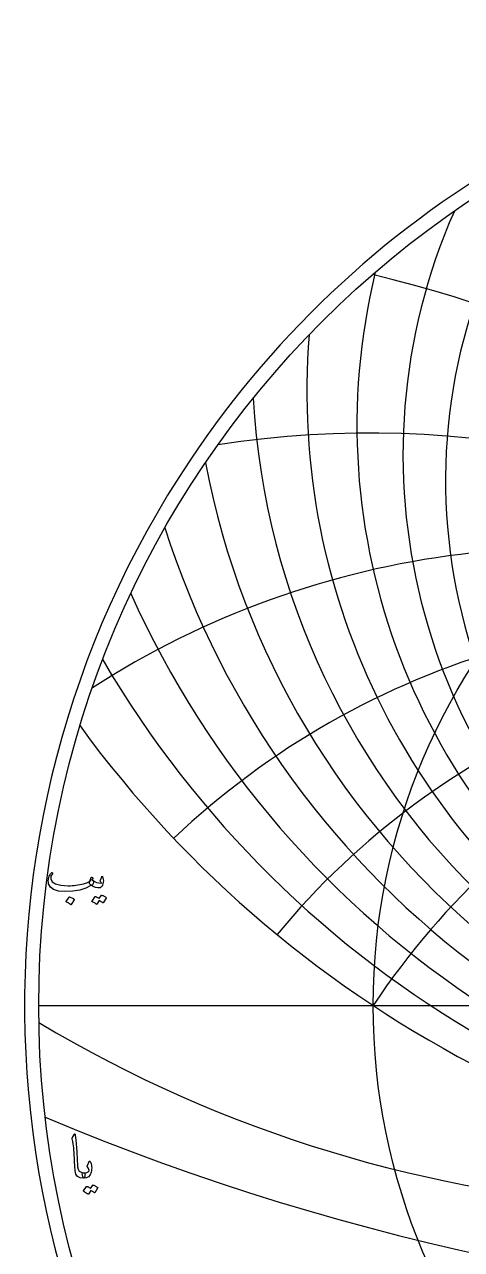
# Model space of a CAD drawing. Header units: millimetres. Extents: x -75 to 75, y -75 to 77.
# Drawn here: x -75.3 to -41.8, y -18.7 to 75.3 of the extents above; entities that cross this region are included whole.
import ezdxf

# ---------------------------------------------------------------- set-up
doc = ezdxf.new("R2010")
doc.units = ezdxf.units.MM
for name, color, linetype in [('CUT_OUTER', 1, 'Continuous'), ('ENGRAVE', 7, 'Continuous'), ('ENGRAVE_FINE', 8, 'Continuous'), ('TEXT', 5, 'Continuous')]:
    doc.layers.add(name, color=color, linetype=linetype)

msp = doc.modelspace()

# ---------------------------------------------------------------- linework, layer by layer
at = {"layer": 'CUT_OUTER'}
for centre, radius, start, end in [((-0.0002, -0.0002), 75.3374, 146.249794, 87.803295), ((-0.0008, 0.0009), 75.3363, 92.195935, 146.250222)]:
    msp.add_arc(centre, radius, start, end, dxfattribs=at)
at = {"layer": 'ENGRAVE'}
msp.add_lwpolyline([(-74.25, 0), (74.25, 0)], dxfattribs=at)
for radius in [74.25, 48.6033]:
    msp.add_circle((0, 0), radius, dxfattribs=at)
for centre, radius, start, end in [((0, 49.9899), 57.9054, 183.356489, 356.643511), ((0, -32.1698), 58.2853, 33.5, 146.5), ((0, -32.1698), 58.2853, 33.5, 146.5), ((0, 73.4315), 88.0594, 216.175181, 323.824819), ((-22.7065, 84.7419), 100.2948, 239.082314, 267.0733)]:
    msp.add_arc(centre, radius, start, end, dxfattribs=at)
at = {"layer": 'ENGRAVE_FINE'}
for centre, radius, start, end in [((0, 40.2907), 43.0506, 144.05545, 35.94455), ((0, 42.2767), 46.3153, 156.195211, 23.804789), ((0, 44.5231), 49.846, 166.367659, 13.632341), ((-69.4617, -32.1698), 90.6758, 12.502808, 76.734859), ((-69.4617, -32.1698), 90.6758, 12.502808, 76.734859), ((0, 47.0752), 53.6898, 175.297707, 4.702293), ((-48.9072, -32.1698), 76.086, 15.977732, 98.774017), ((-48.9072, -32.1698), 76.086, 15.977732, 98.774017), ((0, 53.339), 62.5666, 190.764136, 349.235864), ((0, 57.2151), 67.7679, 197.663687, 342.336313), ((-33.651, -32.1698), 67.302, 19.714892, 122.821592), ((-33.651, -32.1698), 67.302, 19.714892, 122.821592), ((0, 61.7391), 73.6322, 204.154044, 335.845956), ((-21.2141, -32.1698), 62.0259, 23.800603, 133.481635), ((-21.2141, -32.1698), 62.0259, 23.800603, 133.481635), ((0, 67.0716), 80.3224, 210.306721, 329.693279), ((-10.2773, -32.1698), 59.1844, 28.346299, 140.536503), ((-10.2773, -32.1698), 59.1844, 28.346299, 140.536503), ((0, 166.8433), 190.2867, 247.195156, 292.804844)]:
    msp.add_arc(centre, radius, start, end, dxfattribs=at)
at = {"layer": 'TEXT'}
for points in [[(-70.1385, 9.6322), (-70.1339, 9.6299), (-70.1297, 9.6275), (-70.1257, 9.6252), (-70.1221, 9.6228), (-70.1184, 9.6202), (-70.1145, 9.617), (-70.1102, 9.6132), (-70.1057, 9.6088), (-70.0679, 9.5643), (-70.053, 9.5011), (-70.0609, 9.4191), (-70.0916, 9.3184), (-70.12, 9.2572), (-70.149, 9.2189), (-70.1786, 9.2033), (-70.2087, 9.2107), (-70.224, 9.218), (-70.2368, 9.2212), (-70.2474, 9.2203), (-70.2556, 9.2153), (-70.6397, 9.0052), (-71.0987, 8.857), (-71.6326, 8.771), (-72.2415, 8.747), (-72.7339, 8.7891), (-73.1057, 8.9015), (-73.3569, 9.0842), (-73.4874, 9.3371), (-73.5076, 9.4566), (-73.512, 9.576), (-73.5006, 9.6954), (-73.4734, 9.8149), (-73.4362, 9.9206), (-73.3903, 10.0175), (-73.3355, 10.1056), (-73.272, 10.1849), (-73.26, 10.1949), (-73.2474, 10.2013), (-73.2342, 10.2042), (-73.2205, 10.2036), (-73.2076, 10.1981), (-73.197, 10.1908), (-73.1888, 10.1817), (-73.183, 10.1709), (-73.1804, 10.1603), (-73.1818, 10.1474), (-73.1874, 10.1322), (-73.197, 10.1147), (-73.265, 10.0151), (-73.3095, 9.9179), (-73.3305, 9.8231), (-73.3282, 9.7306), (-73.217, 9.4987), (-72.9582, 9.3324), (-72.5518, 9.2317), (-71.998, 9.1966), (-71.8459, 9.199), (-71.6941, 9.206), (-71.5426, 9.2177), (-71.3914, 9.2341), (-71.2414, 9.2552), (-71.0934, 9.2809), (-70.9475, 9.3114), (-70.8036, 9.3465), (-70.664, 9.3863), (-70.5495, 9.4261), (-70.4602, 9.4659), (-70.3961, 9.5057), (-70.3714, 9.5268), (-70.3487, 9.5526), (-70.328, 9.583), (-70.3094, 9.6182), (-70.292, 9.6574), (-70.2749, 9.7001), (-70.2581, 9.7464), (-70.2415, 9.7961), (-70.2351, 9.8114), (-70.2251, 9.8243), (-70.2117, 9.8348), (-70.1947, 9.843), (-70.1765, 9.8474), (-70.1596, 9.8465), (-70.1437, 9.8404), (-70.1291, 9.8289), (-70.1174, 9.8131), (-70.1104, 9.7938), (-70.108, 9.771), (-70.1104, 9.7446)], [(-70.279, 9.2575), (-70.3299, 9.3058), (-70.3563, 9.3664), (-70.358, 9.4393), (-70.3352, 9.5245), (-70.2857, 9.6009), (-70.2404, 9.6474), (-70.1991, 9.6641), (-70.1619, 9.6509), (-69.9863, 9.5347), (-69.8106, 9.4531), (-69.635, 9.4059), (-69.4593, 9.3933), (-69.4532, 9.3945), (-69.4488, 9.398), (-69.4461, 9.4039), (-69.4453, 9.4121), (-69.4497, 9.4276), (-69.4628, 9.4507), (-69.4848, 9.4815), (-69.5155, 9.5198), (-69.5214, 9.5315), (-69.5249, 9.5432), (-69.5261, 9.5549), (-69.5249, 9.5666), (-69.4125, 9.8898), (-69.4072, 9.9021), (-69.4008, 9.9109), (-69.3932, 9.9162), (-69.3844, 9.9179), (-69.3756, 9.9165), (-69.368, 9.9121), (-69.3615, 9.9048), (-69.3563, 9.8945), (-69.3211, 9.7894), (-69.3001, 9.6849), (-69.293, 9.581), (-69.3001, 9.4776), (-69.3229, 9.3491), (-69.3539, 9.2446), (-69.3932, 9.1641), (-69.4406, 9.1076), (-69.4766, 9.0766), (-69.5097, 9.0538), (-69.5398, 9.0391), (-69.567, 9.0327), (-69.724, 9.0292), (-69.8949, 9.0655), (-70.0799, 9.1416), (-70.279, 9.2575)], [(-69.4453, 8.4612), (-69.4394, 8.4671), (-69.4312, 8.4706), (-69.4207, 8.4718), (-69.4078, 8.4706), (-69.3617, 8.4533), (-69.317, 8.4343), (-69.2739, 8.4135), (-69.2321, 8.391), (-69.1916, 8.3664), (-69.1519, 8.3395), (-69.1132, 8.3102), (-69.0752, 8.2786), (-69.0679, 8.2689), (-69.0647, 8.2587), (-69.0656, 8.2478), (-69.0706, 8.2364), (-69.2954, 7.8804), (-69.3015, 7.8758), (-69.3106, 7.8758), (-69.3226, 7.8804), (-69.3375, 7.8898), (-69.3478, 7.8984), (-69.3645, 7.9103), (-69.3876, 7.9254), (-69.4172, 7.9437), (-69.4535, 7.9655), (-69.4968, 7.9911), (-69.5471, 8.0205), (-69.6045, 8.0537), (-69.7825, 7.7774), (-69.7907, 7.7689), (-69.8012, 7.7669), (-69.8141, 7.7713), (-69.8293, 7.7821), (-69.8425, 7.7915), (-69.8633, 7.8055), (-69.8917, 7.8242), (-69.9277, 7.8477), (-69.9719, 7.8758), (-70.0249, 7.9085), (-70.0867, 7.946), (-70.1572, 7.9882), (-70.1645, 7.9952), (-70.1678, 8.0022), (-70.1669, 8.0093), (-70.1619, 8.0163), (-69.9324, 8.3582), (-69.9265, 8.3641), (-69.9183, 8.3676), (-69.9078, 8.3687), (-69.8949, 8.3676), (-69.8557, 8.3548), (-69.8176, 8.3401), (-69.7807, 8.3232), (-69.745, 8.3043), (-69.7105, 8.2837), (-69.6771, 8.2616), (-69.6449, 8.238), (-69.6139, 8.213)], [(-71.9137, 8.3301), (-71.9078, 8.336), (-71.8996, 8.3395), (-71.8891, 8.3406), (-71.8762, 8.3395), (-71.7852, 8.3026), (-71.6994, 8.2575), (-71.6189, 8.2042), (-71.5436, 8.1427), (-71.5363, 8.1334), (-71.5331, 8.124), (-71.534, 8.1146), (-71.539, 8.1053), (-71.7591, 7.7493), (-71.7673, 7.7408), (-71.7778, 7.7388), (-71.7907, 7.7431), (-71.8059, 7.754), (-71.8191, 7.7633), (-71.8399, 7.7774), (-71.8683, 7.7961), (-71.9043, 7.8196), (-71.9485, 7.8477), (-72.0015, 7.8804), (-72.0633, 7.9179), (-72.1338, 7.9601), (-72.1432, 7.9671), (-72.1479, 7.9741), (-72.1479, 7.9811), (-72.1432, 7.9882)], [(-71.5139, -9.8769), (-71.5049, -9.8628), (-71.4964, -9.8534), (-71.4885, -9.8487), (-71.4812, -9.8487), (-71.47, -9.8549), (-71.4601, -9.8733), (-71.4513, -9.9041), (-71.4437, -9.9471), (-71.405, -10.2969), (-71.3734, -10.6204), (-71.3488, -10.9175), (-71.3313, -11.1883), (-71.32, -11.4199), (-71.3096, -11.6274), (-71.3001, -11.811), (-71.2915, -11.9705), (-71.284, -12.1061), (-71.278, -12.2176), (-71.2735, -12.3051), (-71.2704, -12.3687), (-71.2288, -12.559), (-71.1369, -12.6989), (-70.9946, -12.7885), (-70.802, -12.8277), (-70.7484, -12.8417), (-70.7142, -12.8745), (-70.6992, -12.9261), (-70.7036, -12.9963), (-70.7256, -13.107), (-70.7493, -13.186), (-70.7748, -13.2334), (-70.802, -13.2492), (-71.0731, -13.2135), (-71.2727, -13.1064), (-71.4009, -12.9278), (-71.4577, -12.6778), (-71.4667, -12.5582), (-71.4747, -12.4383), (-71.4819, -12.3182), (-71.4882, -12.1977), (-71.4939, -12.077), (-71.4993, -11.9559), (-71.5044, -11.8346), (-71.5093, -11.7129), (-71.518, -11.4809), (-71.5303, -11.2721), (-71.5461, -11.0863), (-71.5655, -10.9237), (-71.5883, -10.7675), (-71.6146, -10.6011), (-71.6445, -10.4244), (-71.6779, -10.2375), (-71.6823, -10.2038), (-71.6814, -10.1731), (-71.6752, -10.1453), (-71.6638, -10.1204)], [(-70.521, -12.2609), (-70.3898, -11.9705), (-70.3705, -11.9386), (-70.35, -11.9272), (-70.3283, -11.9363), (-70.3055, -11.9659), (-70.2633, -12.0544), (-70.2306, -12.1468), (-70.2071, -12.2429), (-70.1931, -12.3429), (-70.1887, -12.4473), (-70.1943, -12.5566), (-70.2098, -12.6709), (-70.2352, -12.7902), (-70.3128, -12.991), (-70.4331, -13.1345), (-70.5962, -13.2205), (-70.802, -13.2492), (-70.8257, -13.2343), (-70.85, -13.1895), (-70.8749, -13.1149), (-70.9004, -13.0104), (-70.9077, -12.9544), (-70.9062, -12.9085), (-70.896, -12.8725), (-70.8769, -12.8464), (-70.8617, -12.8365), (-70.8441, -12.83), (-70.8242, -12.8271), (-70.802, -12.8277), (-70.6723, -12.8236), (-70.5596, -12.7972), (-70.4639, -12.7486), (-70.3851, -12.6778), (-70.3816, -12.6722), (-70.3804, -12.6649), (-70.3816, -12.6559), (-70.3851, -12.645), (-70.4036, -12.5789), (-70.4308, -12.5115), (-70.4668, -12.443), (-70.5116, -12.3734), (-70.5262, -12.347), (-70.5327, -12.3195), (-70.5309, -12.2908), (-70.521, -12.2609)], [(-70.1041, -13.7785), (-70.0982, -13.7727), (-70.09, -13.7691), (-70.0795, -13.768), (-70.0666, -13.7691), (-70.0205, -13.7864), (-69.9759, -13.8054), (-69.9327, -13.8262), (-69.891, -13.8488), (-69.8504, -13.8734), (-69.8108, -13.9003), (-69.772, -13.9296), (-69.7341, -13.9612), (-69.7268, -13.9708), (-69.7235, -13.9811), (-69.7244, -13.9919), (-69.7294, -14.0033), (-69.9542, -14.3593), (-69.9604, -14.364), (-69.9694, -14.364), (-69.9814, -14.3593), (-69.9964, -14.3499), (-70.0066, -14.3413), (-70.0233, -14.3295), (-70.0464, -14.3144), (-70.076, -14.2961), (-70.1123, -14.2743), (-70.1556, -14.2487), (-70.206, -14.2192), (-70.2633, -14.186), (-70.4413, -14.4624), (-70.4495, -14.4709), (-70.4601, -14.4729), (-70.473, -14.4685), (-70.4882, -14.4577), (-70.5013, -14.4483), (-70.5221, -14.4343), (-70.5505, -14.4155), (-70.5865, -14.3921), (-70.6307, -14.364), (-70.6837, -14.3312), (-70.7455, -14.2937), (-70.816, -14.2516), (-70.8234, -14.2446), (-70.8266, -14.2375), (-70.8257, -14.2305), (-70.8207, -14.2235), (-70.5912, -13.8816), (-70.5854, -13.8757), (-70.5772, -13.8722), (-70.5666, -13.871), (-70.5537, -13.8722), (-70.5145, -13.8849), (-70.4765, -13.8997), (-70.4396, -13.9165), (-70.4039, -13.9354), (-70.3693, -13.9561), (-70.3359, -13.9782), (-70.3037, -14.0017), (-70.2727, -14.0268)]]:
    msp.add_lwpolyline(points, close=True, dxfattribs=at)

doc.saveas('drawing.dxf')
